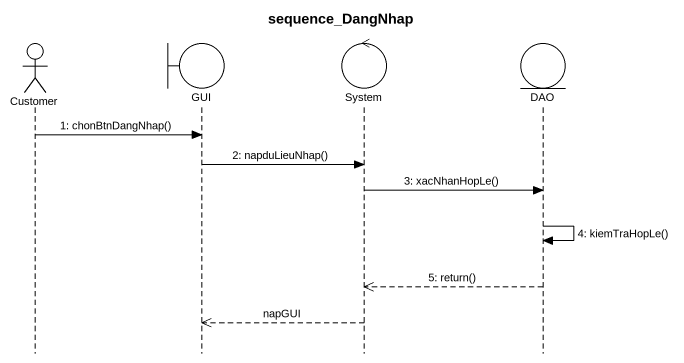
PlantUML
@startuml
title sequence_DangNhap
hide footbox
actor Customer
boundary GUI
control System
entity DAO

Customer -> GUI : 1: chonBtnDangNhap()
GUI -> System : 2: napduLieuNhap()
System -> DAO : 3: xacNhanHopLe()
DAO -> DAO : 4: kiemTraHopLe()
DAO -->> System : 5: return()
System -->> GUI : napGUI
@enduml
